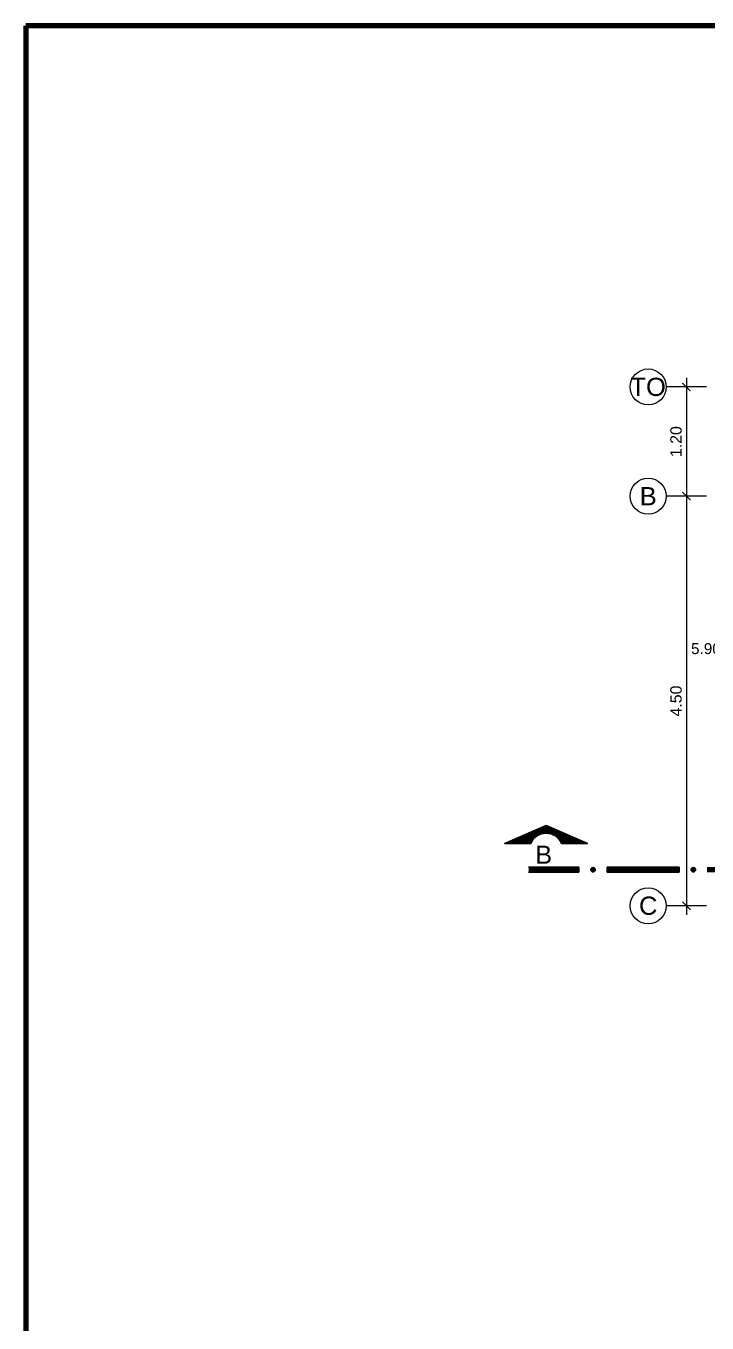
# Model space of a CAD drawing. Header units: millimetres. Extents: x 565 to 912, y 163 to 192.
# Drawn here: x 564.79 to 572.27, y 177.47 to 191.72 of the extents above; entities that cross this region are included whole.
import ezdxf

# ---------------------------------------------------------------- set-up
doc = ezdxf.new("R2010")
doc.units = ezdxf.units.MM
doc.header["$LTSCALE"] = 0.0125
for name, color, linetype, lineweight in [('COTAS', 9, 'Continuous', 9), ('MARKO', 186, 'Continuous', 80), ('TEXTO', 6, 'Continuous', 15)]:
    doc.layers.add(name, color=color, linetype=linetype, lineweight=lineweight)
doc.styles.add('ARIAL', font='arial.ttf')
doc.styles.add('NOMBRE-2', font='arial.ttf')
doc.styles.add('STYLE1', font='arial.ttf', dxfattribs={"height": 0.5})
doc.dimstyles.new('ISO-25', dxfattribs={"dimtxt": 0.12, "dimasz": 0.15, "dimexe": 0.02, "dimexo": 0.1055, "dimgap": 0.05, "dimtad": 2, "dimtih": 1, "dimtoh": 1, "dimzin": 4, "dimdsep": 46, "dimtxsty": 'ARIAL', "dimblk": 'ARCHTICK', "dimcen": 2.5, "dimdle": 0.03, "dimclrd": 1, "dimclre": 2, "dimclrt": 256, "dimadec": 0, "dimazin": 0, "dimtfac": 1, "dimtmove": 0, "dimatfit": 0, "dimldrblk": 'ARCHTICK', "dimfxl": 0, "dimlwd": 13, "dimlwe": 9, "dimarcsym": 0})
doc.dimstyles.new('PLANTA', dxfattribs={"dimtxt": 0.125, "dimasz": 0.09, "dimexe": 0.125, "dimexo": 0.1, "dimgap": 0.05, "dimtad": 1, "dimzin": 4, "dimdsep": 46, "dimtxsty": 'NOMBRE-2', "dimblk1": 'ARCHTICK', "dimblk2": 'ARCHTICK', "dimsah": 1, "dimcen": 0, "dimdle": 0.1, "dimclrd": 1, "dimclre": 1, "dimclrt": 256, "dimadec": 0, "dimazin": 0, "dimtfac": 1, "dimtmove": 1, "dimatfit": 3, "dimldrblk": 'ARCHTICK', "dimfxl": 0, "dimtolj": 1, "dimtzin": 0, "dimlwd": 0, "dimlwe": 0, "dimarcsym": 0})

# ---------------------------------------------------------------- blocks, each defined once
blk = doc.blocks.new('_ARCHTICK')
at = {"color": 0, "linetype": 'ByBlock', "const_width": 0.15}
blk.add_lwpolyline([(-0.5, -0.5), (0.5, 0.5)], dxfattribs=at)
blk = doc.blocks.new('*D18')
at = {"layer": 'COTAS', "color": 2, "lineweight": 9, "transparency": 16777216}
for p, q in [((572.89, 187.827), (572.44, 187.827)), ((572.906, 181.927), (572.44, 181.927))]:
    blk.add_line(p, q, dxfattribs=at)
at = {"layer": 'COTAS', "color": 1, "lineweight": 13, "transparency": 16777216}
blk.add_line((572.46, 187.857), (572.46, 181.897), dxfattribs=at)
at = {"layer": 'Defpoints', "color": 0, "transparency": 16777216}
for p in [(572.995, 187.827), (572.46, 181.927), (573.011, 181.927)]:
    blk.add_point(p, dxfattribs=at)
at = {"layer": 'COTAS', "color": 1, "lineweight": 13, "transparency": 16777216, "xscale": 0.15, "yscale": 0.15, "zscale": 0.15}
for p, rotation in [((572.46, 187.827), 90), ((572.46, 181.927), 270)]:
    blk.add_blockref('_ARCHTICK', p, dxfattribs=dict(at, rotation=rotation))
at = {"layer": 'COTAS', "transparency": 16777216, "insert": (572.254, 184.877), "char_height": 0.12, "attachment_point": 5, "style": 'ARIAL'}
blk.add_mtext('5.90', dxfattribs=at)
blk = doc.blocks.new('*D203')
at = {"layer": 'COTAS', "color": 1, "lineweight": 0, "transparency": 16777216}
for p, q in [((572.162, 186.552), (571.915, 186.552)), ((572.04, 186.652), (572.04, 181.952)), ((571.94, 182.052), (571.915, 182.052))]:
    blk.add_line(p, q, dxfattribs=at)
at = {"layer": 'Defpoints', "color": 0, "transparency": 16777216}
for p in [(572.262, 186.552), (572.04, 182.052), (572.04, 182.052)]:
    blk.add_point(p, dxfattribs=at)
at = {"layer": 'COTAS', "color": 1, "lineweight": 0, "transparency": 16777216, "xscale": 0.09, "yscale": 0.09, "zscale": 0.09}
for p, rotation in [((572.04, 186.552), 90), ((572.04, 182.052), 270)]:
    blk.add_blockref('_ARCHTICK', p, dxfattribs=dict(at, rotation=rotation))
at = {"layer": 'COTAS', "transparency": 16777216, "insert": (571.926, 184.302), "char_height": 0.125, "attachment_point": 5, "rotation": 90, "style": 'NOMBRE-2'}
blk.add_mtext('\\A1;4.50', dxfattribs=at)
blk = doc.blocks.new('*D204')
at = {"layer": 'COTAS', "color": 1, "lineweight": 0, "transparency": 16777216}
for p, q in [((572.04, 187.852), (572.04, 186.452)), ((572.162, 187.752), (571.915, 187.752)), ((572.162, 186.552), (571.915, 186.552))]:
    blk.add_line(p, q, dxfattribs=at)
at = {"layer": 'Defpoints', "color": 0, "transparency": 16777216}
for p in [(572.262, 187.752), (572.04, 186.552), (572.262, 186.552)]:
    blk.add_point(p, dxfattribs=at)
at = {"layer": 'COTAS', "color": 1, "lineweight": 0, "transparency": 16777216, "xscale": 0.09, "yscale": 0.09, "zscale": 0.09}
for p, rotation in [((572.04, 187.752), 90), ((572.04, 186.552), 270)]:
    blk.add_blockref('_ARCHTICK', p, dxfattribs=dict(at, rotation=rotation))
at = {"layer": 'COTAS', "transparency": 16777216, "insert": (571.926, 187.152), "char_height": 0.125, "attachment_point": 5, "rotation": 90, "style": 'NOMBRE-2'}
blk.add_mtext('\\A1;1.20', dxfattribs=at)

msp = doc.modelspace()

# ---------------------------------------------------------------- hatches: boundary and pattern name
h = msp.add_hatch()
h.set_pattern_fill('ANSI31', color=256, scale=0.110262, angle=45, style=0)
h.set_pattern_definition([(90, (700.24904, 133.043173), (0.0137827678, 2e-18), [])])
h.paths.add_polyline_path([(570.66856, 182.73771, 0.66396965), (570.32975, 182.73771), (570.04567, 182.73771), (570.49915, 182.93387), (570.95263, 182.73771)])
h = msp.add_hatch()
h.set_pattern_fill('ANSI31', color=256, scale=0.110262, angle=45, style=0)
h.set_pattern_definition([(90, (444.686971, 139.03972), (-0.0137827678, 2e-18), [])])
h.paths.add_polyline_path([(570.85822, 182.47618), (570.85822, 182.42105), (570.30691, 182.42105), (570.30691, 182.47618)])
h.paths.add_polyline_path([(571.0385, 182.44882, -1), (570.98975, 182.44882, -1)])
h.paths.add_polyline_path([(571.95994, 182.47618), (571.95994, 182.42105), (571.16916, 182.42105), (571.16916, 182.47618)])
h.paths.add_polyline_path([(572.14003, 182.44882, -1), (572.09128, 182.44882, -1)])
h.paths.add_polyline_path([(572.82219, 182.47618), (572.82219, 182.42105), (572.27088, 182.42105), (572.27088, 182.47618)])

# ---------------------------------------------------------------- linework, layer by layer
at = {"color": 2}
for p, q in [((570.30691, 182.47618), (570.85822, 182.47618)), ((570.85822, 182.42105), (570.30691, 182.42105)), ((570.85822, 182.42105), (570.85822, 182.47618)), ((571.16916, 182.47618), (571.95994, 182.47618)), ((571.16916, 182.42105), (571.16916, 182.47618)), ((571.95994, 182.42105), (571.16916, 182.42105)), ((571.95994, 182.42105), (571.95994, 182.47618))]:
    msp.add_line(p, q, dxfattribs=at)
msp.add_lwpolyline([(570.49915, 182.93387), (570.95263, 182.73771), (570.66856, 182.73771, 0.66396965), (570.32975, 182.73771), (570.04567, 182.73771)], format="xyb", close=True, dxfattribs=at)
for centre in [(571.01412, 182.44882), (572.11565, 182.44882)]:
    msp.add_circle(centre, 0.02438, dxfattribs=at)
at = {"layer": 'MARKO'}
msp.add_lwpolyline([(564.78685, 191.71852), (564.78685, 163.21852), (628.38011, 163.21852), (628.38011, 191.71852)], close=True, dxfattribs=at)
at = {"layer": 'TEXTO'}
for p, q in [((572.26182, 187.75232), (571.81802, 187.75232)), ((572.26182, 186.55232), (571.81802, 186.55232)), ((572.26182, 182.05232), (571.81802, 182.05232))]:
    msp.add_line(p, q, dxfattribs=at)
for centre in [(571.6201, 187.75232), (571.6201, 186.55232), (571.6201, 182.05232)]:
    msp.add_circle(centre, 0.19792, dxfattribs=at)

# ---------------------------------------------------------------- texts
at = {"layer": 'TEXTO', "char_height": 0.2, "attachment_point": 5, "style": 'ARIAL'}
for s, insert in [('TO', (571.6201, 187.75232)), ('B', (571.6201, 186.55232)), ('C', (571.6201, 182.05232))]:
    msp.add_mtext(s, dxfattribs=dict(at, insert=insert))
at = {"layer": 'TEXTO', "ltscale": 0.25, "insert": (570.38001, 182.71319), "char_height": 0.19899, "width": 0.3361, "attachment_point": 1, "style": 'STYLE1'}
msp.add_mtext('B', dxfattribs=at)

# ---------------------------------------------------------------- dimensions: what is measured, and where the dimension line sits
at = {"layer": 'COTAS'}
for base, p1, p2, dimstyle, picture, middle in [((572.03992, 186.55232), (572.26182, 187.75232), (572.26182, 186.55232), 'PLANTA', '*D204', (571.92609, 187.15232)), ((572.45988, 181.92736), (572.99517, 187.82732), (573.0112, 181.92736), 'ISO-25', '*D18', (572.25423, 184.87734)), ((572.03992, 182.05232), (572.26182, 186.55232), (572.03992, 182.05232), 'PLANTA', '*D203', (571.92609, 184.30232))]:
    dim = msp.add_linear_dim(base=base, p1=p1, p2=p2, angle=90, dimstyle=dimstyle, dxfattribs=at)
    dim.commit()
    dim.dimension.update_dxf_attribs({"geometry": picture, "text_midpoint": middle})

doc.saveas('drawing.dxf')
